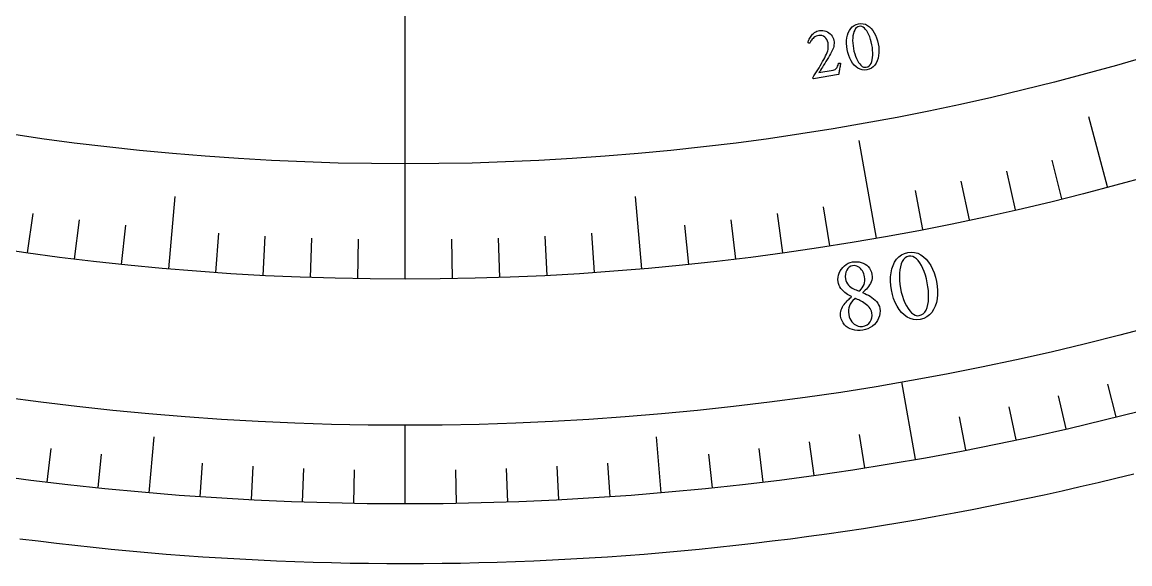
# Model space of a CAD drawing. Header units: millimetres. Extents: x -60 to 60, y -60 to 77.
# Drawn here: x -7.67 to 14.5, y -60 to -49.15 of the extents above; entities that cross this region are included whole.
import ezdxf

# ---------------------------------------------------------------- set-up
doc = ezdxf.new("R2010")
doc.units = ezdxf.units.MM
for name, color, linetype in [('CUT_OUTER', 1, 'Continuous'), ('ENGRAVE', 7, 'Continuous'), ('ENGRAVE_FINE', 8, 'Continuous'), ('TEXT', 5, 'Continuous')]:
    doc.layers.add(name, color=color, linetype=linetype)

msp = doc.modelspace()

# ---------------------------------------------------------------- linework, layer by layer
at = {"layer": 'CUT_OUTER'}
msp.add_lwpolyline([(14.5788, -58.2019), (14.2214, -58.2902), (13.8635, -58.3764), (13.505, -58.4604), (13.1461, -58.5421), (12.7866, -58.6217), (12.4267, -58.699), (12.0663, -58.7742), (11.7054, -58.8471), (11.3441, -58.9178), (10.9824, -58.9863), (10.6203, -59.0526), (10.2577, -59.1167), (9.8948, -59.1785), (9.5315, -59.2381), (9.1678, -59.2955), (8.8038, -59.3506), (8.4395, -59.4035), (8.0748, -59.4542), (7.7099, -59.5026), (7.3446, -59.5488), (6.9791, -59.5927), (6.6133, -59.6344), (6.2473, -59.6739), (5.881, -59.7111), (5.5145, -59.746), (5.1478, -59.7788), (4.7809, -59.8092), (4.4139, -59.8374), (4.0466, -59.8634), (3.6792, -59.8871), (3.3117, -59.9085), (2.9441, -59.9277), (2.5763, -59.9447), (2.2084, -59.9593), (1.8405, -59.9718), (1.4725, -59.9819), (1.1044, -59.9898), (0.7363, -59.9955), (0.3682, -59.9989), (0, -60), (-0.3682, -59.9989), (-0.7363, -59.9955), (-1.1044, -59.9898), (-1.4725, -59.9819), (-1.8405, -59.9718), (-2.2084, -59.9593), (-2.5763, -59.9447), (-2.9441, -59.9277), (-3.3117, -59.9085), (-3.6792, -59.8871), (-4.0466, -59.8634), (-4.4139, -59.8374), (-4.7809, -59.8092), (-5.1478, -59.7788), (-5.5145, -59.746), (-5.881, -59.7111), (-6.2473, -59.6739), (-6.6133, -59.6344), (-6.9791, -59.5927), (-7.3446, -59.5488), (-7.7099, -59.5026)], dxfattribs=at)
at = {"layer": 'ENGRAVE'}
for points in [[(0, -54.3), (0, -47.7)], [(14.0539, -52.4498), (13.6781, -51.0472)], [(9.4291, -53.4751), (9.0853, -51.5251)], [(-4.7326, -54.0934), (-4.606, -52.6469)], [(4.7326, -54.0934), (4.606, -52.6469)], [(10.2105, -57.9067), (9.937, -56.3556)], [(0, -58.8), (0, -57.225)], [(-5.1248, -58.5762), (-5.0267, -57.4555)], [(5.1248, -58.5762), (5.0267, -57.4555)]]:
    msp.add_lwpolyline(points, dxfattribs=at)
for radius in [58.8, 58.8, 57.225, 54.3, 54.3, 51.99]:
    msp.add_circle((0, 0), radius, dxfattribs=at)
at = {"layer": 'ENGRAVE_FINE'}
for points in [[(13.1364, -52.6871), (12.9448, -51.9186)], [(12.2148, -52.9083), (12.0367, -52.1366)], [(10.3609, -53.3024), (10.2098, -52.5249)], [(11.2896, -53.1134), (11.1249, -52.3387)], [(8.4944, -53.6315), (8.3705, -52.8492)], [(-7.5571, -53.7716), (-7.4469, -52.9873)], [(-6.6175, -53.8953), (-6.521, -53.1092)], [(6.6175, -53.8953), (6.521, -53.1092)], [(7.5571, -53.7716), (7.4469, -52.9873)], [(-5.6759, -54.0025), (-5.5931, -53.2149)], [(-3.7878, -54.1677), (-3.7325, -53.3777)], [(3.7878, -54.1677), (3.7325, -53.3777)], [(5.6759, -54.0025), (5.5931, -53.2149)], [(-2.8418, -54.2256), (-2.8004, -53.4347)], [(-1.895, -54.2669), (-1.8674, -53.4754)], [(-0.9477, -54.2917), (-0.9338, -53.4999)], [(0.9477, -54.2917), (0.9338, -53.4999)], [(1.895, -54.2669), (1.8674, -53.4754)], [(2.8418, -54.2256), (2.8004, -53.4347)], [(14.225, -57.0534), (14.0617, -56.3984)], [(13.2271, -57.293), (13.0753, -56.6353)], [(12.2252, -57.5151), (12.0849, -56.8548)], [(11.2196, -57.7197), (11.0908, -57.0571)], [(9.1983, -58.0761), (9.0928, -57.4094)], [(8.1834, -58.2278), (8.0894, -57.5593)], [(-7.1659, -58.3617), (-7.0837, -57.6917)], [(-6.1463, -58.4779), (-6.0757, -57.8066)], [(6.1463, -58.4779), (6.0757, -57.8066)], [(7.1659, -58.3617), (7.0837, -57.6917)], [(-4.1017, -58.6568), (-4.0546, -57.9834)], [(-3.0774, -58.7194), (-3.042, -58.0453)], [(3.0774, -58.7194), (3.042, -58.0453)], [(4.1017, -58.6568), (4.0546, -57.9834)], [(-2.0521, -58.7642), (-2.0285, -58.0896)], [(-1.0262, -58.791), (-1.0144, -58.1161)], [(1.0262, -58.791), (1.0144, -58.1161)], [(2.0521, -58.7642), (2.0285, -58.0896)]]:
    msp.add_lwpolyline(points, dxfattribs=at)
at = {"layer": 'TEXT'}
for points in [[(9.07, -49.185), (9.1187, -49.18), (9.1649, -49.1837), (9.2088, -49.1958), (9.2503, -49.2166), (9.289, -49.2446), (9.3246, -49.2786), (9.3571, -49.3186), (9.3864, -49.3645), (9.4121, -49.4151), (9.4339, -49.4691), (9.4518, -49.5263), (9.4657, -49.5868), (9.475, -49.6483), (9.4793, -49.7081), (9.4786, -49.7663), (9.4728, -49.8229), (9.4618, -49.8766), (9.4458, -49.9259), (9.4245, -49.9708), (9.3982, -50.0115), (9.3666, -50.0462), (9.3296, -50.0737), (9.2874, -50.0939), (9.24, -50.1068), (9.1923, -50.1115), (9.1464, -50.1075), (9.1024, -50.0949), (9.0604, -50.0738), (9.0209, -50.0453), (8.9846, -50.0109), (8.9517, -49.9707), (8.9219, -49.9245), (8.896, -49.8737), (8.8743, -49.8197), (8.8568, -49.7623), (8.8436, -49.7016), (8.835, -49.64), (8.8314, -49.5802), (8.8328, -49.522), (8.8391, -49.4654), (8.8505, -49.412), (8.8669, -49.363), (8.8884, -49.3185), (8.915, -49.2784), (8.9465, -49.2442), (8.9828, -49.2173), (9.0239, -49.1975), (9.07, -49.185)], [(8.7136, -49.9757), (8.7093, -49.9952), (8.7051, -50.0159), (8.7008, -50.0379), (8.6966, -50.0611), (8.6925, -50.0844), (8.6886, -50.1069), (8.685, -50.1285), (8.6815, -50.1491), (8.6785, -50.1677), (8.676, -50.183), (8.6741, -50.195), (8.6727, -50.2036), (8.1732, -50.2873), (8.1706, -50.286), (8.1679, -50.2842), (8.1651, -50.282), (8.162, -50.2793), (8.1592, -50.2765), (8.1572, -50.2739), (8.1558, -50.2714), (8.1551, -50.2691), (8.18, -50.23), (8.2051, -50.19), (8.2304, -50.1493), (8.256, -50.1077), (8.2812, -50.0658), (8.3057, -50.0243), (8.3295, -49.983), (8.3525, -49.9421), (8.3742, -49.9022), (8.3941, -49.8641), (8.4122, -49.8278), (8.4285, -49.7933), (8.4432, -49.7586), (8.4542, -49.7266), (8.4617, -49.6972), (8.4656, -49.6706), (8.4668, -49.6451), (8.4664, -49.6194), (8.4644, -49.5934), (8.4607, -49.5671), (8.4519, -49.5323), (8.4381, -49.5014), (8.4192, -49.4744), (8.3953, -49.4513), (8.3679, -49.4334), (8.3386, -49.4223), (8.3073, -49.4179), (8.2742, -49.4203), (8.247, -49.4264), (8.2221, -49.4354), (8.1996, -49.4472), (8.1794, -49.4617), (8.1614, -49.4778), (8.1455, -49.4941), (8.1317, -49.5107), (8.12, -49.5274), (8.1102, -49.5432), (8.1023, -49.5567), (8.0963, -49.5681), (8.0922, -49.5773), (8.0877, -49.5774), (8.0829, -49.5763), (8.0778, -49.5741), (8.0724, -49.5707), (8.0676, -49.5669), (8.064, -49.5635), (8.0617, -49.5607), (8.0607, -49.5582), (8.0626, -49.55), (8.066, -49.5391), (8.0709, -49.5256), (8.0774, -49.5095), (8.0856, -49.4917), (8.0956, -49.4733), (8.1074, -49.4541), (8.1211, -49.4343), (8.1365, -49.4147), (8.1535, -49.3962), (8.172, -49.3787), (8.1921, -49.3622), (8.2138, -49.3477), (8.2375, -49.3359), (8.263, -49.327), (8.2903, -49.3209), (8.324, -49.3174), (8.3569, -49.3185), (8.3889, -49.3242), (8.4202, -49.3344), (8.4499, -49.3484), (8.4771, -49.3653), (8.5018, -49.3852), (8.524, -49.408), (8.5431, -49.4332), (8.5583, -49.46), (8.5695, -49.4884), (8.5768, -49.5184), (8.5807, -49.549), (8.5817, -49.5792), (8.5798, -49.6089), (8.575, -49.6382), (8.5677, -49.667), (8.5582, -49.6952), (8.5464, -49.7228), (8.5325, -49.7499), (8.5123, -49.7856), (8.4909, -49.8226), (8.4682, -49.8608), (8.4443, -49.9002), (8.4201, -49.9396), (8.3964, -49.9778), (8.3733, -50.0147), (8.3509, -50.0504), (8.3299, -50.0837), (8.3111, -50.1135), (8.2945, -50.1398), (8.2802, -50.1626), (8.5663, -50.1145), (8.5864, -50.1093), (8.604, -50.1011), (8.619, -50.0897), (8.6316, -50.0753), (8.6423, -50.0577), (8.652, -50.0365), (8.6605, -50.0118), (8.668, -49.9836), (8.6695, -49.9794), (8.6724, -49.976), (8.6768, -49.9736), (8.6826, -49.972), (8.6853, -49.9717), (8.6887, -49.9717), (8.6929, -49.9719), (8.6979, -49.9724), (8.7029, -49.973), (8.7072, -49.9738), (8.7107, -49.9746), (8.7136, -49.9757)], [(9.0869, -49.2364), (9.0589, -49.2451), (9.0342, -49.2603), (9.0129, -49.282), (8.9949, -49.3101), (8.9801, -49.3436), (8.9686, -49.3813), (8.9605, -49.4233), (8.9555, -49.4695), (8.9539, -49.5188), (8.9557, -49.5702), (8.9608, -49.6236), (8.9693, -49.679), (8.9806, -49.7333), (8.9945, -49.7848), (9.0108, -49.8335), (9.0297, -49.8794), (9.0505, -49.9213), (9.0726, -49.9581), (9.096, -49.9899), (9.1207, -50.0166), (9.1461, -50.0371), (9.1719, -50.0504), (9.198, -50.0564), (9.2243, -50.0552), (9.2547, -50.0459), (9.2809, -50.0299), (9.3031, -50.0073), (9.3211, -49.9781), (9.3353, -49.9434), (9.346, -49.9045), (9.353, -49.8613), (9.3565, -49.8138), (9.3566, -49.7635), (9.3537, -49.7116), (9.3478, -49.6582), (9.3388, -49.6033), (9.3271, -49.5486), (9.313, -49.4973), (9.2967, -49.4493), (9.2781, -49.4047), (9.2577, -49.3643), (9.2361, -49.3288), (9.2131, -49.2983), (9.1889, -49.2728), (9.1638, -49.2533), (9.1385, -49.2407), (9.1129, -49.2351), (9.0869, -49.2364)], [(10.0555, -53.7639), (10.126, -53.7566), (10.1931, -53.7617), (10.2567, -53.7793), (10.3169, -53.8093), (10.3732, -53.8499), (10.4251, -53.8991), (10.4724, -53.9571), (10.5152, -54.0238), (10.553, -54.0972), (10.585, -54.1755), (10.6113, -54.2587), (10.6319, -54.3467), (10.6459, -54.4359), (10.6526, -54.5229), (10.6519, -54.6076), (10.6438, -54.69), (10.6282, -54.7681), (10.6051, -54.8399), (10.5744, -54.9055), (10.5362, -54.9647), (10.4904, -55.0154), (10.4367, -55.0556), (10.3753, -55.0852), (10.3062, -55.1042), (10.2367, -55.1112), (10.1699, -55.1056), (10.1058, -55.0874), (10.0444, -55.0567), (9.9869, -55.0154), (9.9341, -54.9654), (9.886, -54.9069), (9.8427, -54.8398), (9.8049, -54.766), (9.7733, -54.6874), (9.7479, -54.6039), (9.7287, -54.5156), (9.7161, -54.4261), (9.7108, -54.339), (9.7127, -54.2544), (9.7218, -54.1722), (9.7382, -54.0944), (9.7619, -54.0232), (9.7929, -53.9584), (9.8313, -53.9001), (9.8768, -53.8504), (9.9293, -53.8111), (9.9889, -53.7823), (10.0555, -53.7639)], [(10.0803, -53.8387), (10.0398, -53.8514), (10.0041, -53.8736), (9.9732, -53.9051), (9.9472, -53.9461), (9.9259, -53.9949), (9.9094, -54.0497), (9.8977, -54.1108), (9.8907, -54.178), (9.8885, -54.2497), (9.8912, -54.3244), (9.8988, -54.4021), (9.9112, -54.4827), (9.9278, -54.5617), (9.948, -54.6366), (9.9719, -54.7073), (9.9995, -54.774), (10.0299, -54.8349), (10.0621, -54.8884), (10.0962, -54.9346), (10.1322, -54.9734), (10.1693, -55.0031), (10.2069, -55.0224), (10.2449, -55.031), (10.2833, -55.0291), (10.3274, -55.0154), (10.3656, -54.9921), (10.3978, -54.9592), (10.4239, -54.9166), (10.4444, -54.8661), (10.4597, -54.8094), (10.4697, -54.7465), (10.4745, -54.6774), (10.4745, -54.6042), (10.47, -54.5287), (10.4611, -54.4511), (10.4477, -54.3713), (10.4303, -54.2918), (10.4097, -54.2172), (10.3857, -54.1475), (10.3584, -54.0828), (10.3287, -54.024), (10.297, -53.9726), (10.2635, -53.9283), (10.2282, -53.8913), (10.1918, -53.863), (10.155, -53.8448), (10.1179, -53.8367), (10.0803, -53.8387)], [(8.9491, -53.9547), (8.9947, -53.9495), (9.0391, -53.9491), (9.0823, -53.9535), (9.1244, -53.9627), (9.1642, -53.9767), (9.201, -53.9954), (9.2347, -54.0186), (9.2652, -54.0465), (9.2917, -54.0791), (9.313, -54.1164), (9.3292, -54.1584), (9.3403, -54.2052), (9.3447, -54.2448), (9.3438, -54.2826), (9.3378, -54.3186), (9.3265, -54.3527), (9.3114, -54.385), (9.2939, -54.4155), (9.274, -54.4442), (9.2518, -54.471), (9.2285, -54.4961), (9.2057, -54.5195), (9.1832, -54.5412), (9.1611, -54.5611), (9.1559, -54.5644), (9.1545, -54.5677), (9.157, -54.5708), (9.1632, -54.5739), (9.1981, -54.587), (9.2334, -54.6028), (9.269, -54.6212), (9.305, -54.6423), (9.3399, -54.6657), (9.3725, -54.6912), (9.4027, -54.7188), (9.4306, -54.7483), (9.4547, -54.7798), (9.4739, -54.8129), (9.4879, -54.8477), (9.4969, -54.8843), (9.5023, -54.9359), (9.5002, -54.986), (9.4907, -55.0347), (9.4737, -55.0819), (9.4503, -55.1265), (9.4217, -55.1675), (9.3879, -55.2048), (9.3489, -55.2384), (9.3058, -55.2673), (9.26, -55.2905), (9.2113, -55.3078), (9.1599, -55.3195), (9.1039, -55.326), (9.0501, -55.3266), (8.9986, -55.3212), (8.9493, -55.31), (8.9033, -55.2933), (8.8616, -55.2714), (8.8243, -55.2445), (8.7912, -55.2124), (8.7632, -55.1759), (8.741, -55.1354), (8.7244, -55.0909), (8.7136, -55.0426), (8.7102, -55.0088), (8.7108, -54.9761), (8.7154, -54.9444), (8.7239, -54.9137), (8.7355, -54.8841), (8.7492, -54.8559), (8.7651, -54.8289), (8.783, -54.8033), (8.8022, -54.779), (8.8217, -54.7564), (8.8416, -54.7354), (8.8619, -54.7159), (8.8815, -54.698), (8.8993, -54.6818), (8.9153, -54.6673), (8.9295, -54.6544), (8.9322, -54.6508), (8.9328, -54.6478), (8.9314, -54.6454), (8.9278, -54.6437), (8.9037, -54.633), (8.8783, -54.6196), (8.8514, -54.6036), (8.8233, -54.5849), (8.7952, -54.5637), (8.7686, -54.5402), (8.7436, -54.5144), (8.7202, -54.4862), (8.6996, -54.4557), (8.6832, -54.423), (8.6709, -54.3879), (8.6627, -54.3505), (8.6586, -54.3059), (8.6607, -54.2619), (8.6691, -54.2186), (8.6835, -54.1759), (8.7033, -54.1351), (8.7274, -54.0973), (8.7559, -54.0624), (8.7887, -54.0305), (8.825, -54.003), (8.8638, -53.9812), (8.9052, -53.9651), (8.9491, -53.9547)], [(8.9506, -54.0292), (8.9159, -54.0393), (8.8853, -54.0575), (8.8588, -54.0839), (8.8365, -54.1183), (8.8198, -54.1578), (8.81, -54.1994), (8.8071, -54.2433), (8.8113, -54.2893), (8.8198, -54.327), (8.8324, -54.3608), (8.8492, -54.3908), (8.8701, -54.417), (8.8937, -54.4398), (8.9187, -54.4598), (8.945, -54.477), (8.9727, -54.4913), (9, -54.5037), (9.0256, -54.515), (9.0494, -54.5252), (9.0714, -54.5343), (9.0739, -54.5349), (9.077, -54.535), (9.0805, -54.5349), (9.0845, -54.5343), (9.0854, -54.5342), (9.0861, -54.5341), (9.0865, -54.534), (9.0866, -54.534), (9.0897, -54.5333), (9.0924, -54.5325), (9.0948, -54.5314), (9.0969, -54.5301), (9.1233, -54.5023), (9.1462, -54.4724), (9.1653, -54.4403), (9.1808, -54.4061), (9.1918, -54.3699), (9.1976, -54.3318), (9.1982, -54.2918), (9.1936, -54.25), (9.1869, -54.2196), (9.1772, -54.1901), (9.1646, -54.1618), (9.1491, -54.1344), (9.131, -54.1091), (9.1109, -54.0865), (9.0887, -54.0667), (9.0644, -54.0498), (9.0383, -54.0368), (9.0106, -54.0291), (8.9814, -54.0266), (8.9506, -54.0292)], [(9.1518, -55.2439), (9.2002, -55.2318), (9.2419, -55.2124), (9.2771, -55.1859), (9.3056, -55.1523), (9.3265, -55.1131), (9.3389, -55.0702), (9.3428, -55.0235), (9.3381, -54.9731), (9.3305, -54.9419), (9.3185, -54.9124), (9.3021, -54.8846), (9.2813, -54.8585), (9.2577, -54.8342), (9.2328, -54.8117), (9.2065, -54.7911), (9.179, -54.7724), (9.1513, -54.7555), (9.1249, -54.7405), (9.0995, -54.7273), (9.0753, -54.7161), (9.0539, -54.7067), (9.037, -54.6993), (9.0245, -54.694), (9.0164, -54.6906), (9.0121, -54.6894), (9.0084, -54.6887), (9.0054, -54.6883), (9.0029, -54.6885), (9, -54.6891), (8.9977, -54.6899), (8.9959, -54.6909), (8.9948, -54.692), (8.9595, -54.7262), (8.9303, -54.7613), (8.9071, -54.7974), (8.8899, -54.8343), (8.8785, -54.8734), (8.8726, -54.9156), (8.8723, -54.9611), (8.8776, -55.0098), (8.8864, -55.0507), (8.899, -55.0879), (8.9155, -55.1212), (8.9357, -55.1508), (8.9587, -55.1765), (8.9834, -55.1983), (9.0098, -55.216), (9.0379, -55.2297), (9.0668, -55.2394), (9.0954, -55.245), (9.1237, -55.2465), (9.1518, -55.2439)]]:
    msp.add_lwpolyline(points, close=True, dxfattribs=at)

doc.saveas('drawing.dxf')
